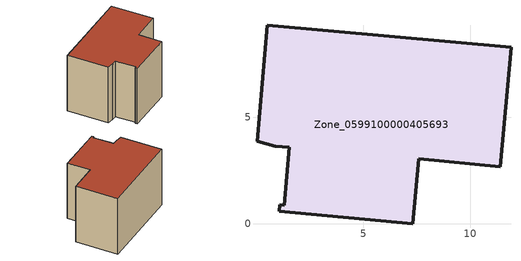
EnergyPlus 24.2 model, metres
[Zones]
Zone_0599100000405693
 floor ground (C_G): 11.91,8.27 11.42,2.68 7.59,3.04 7.31,0 1.06,0.58 1.08,0.89 1.3,0.88 1.52,3.58 0.86,3.63 0.01,3.87 0.5,9.3 z0
 wall outside (C_F): 7.31,0 7.59,3.04 11.42,2.68 11.91,8.27 0.5,9.3 0.01,3.87 0.86,3.63 1.52,3.58 1.3,0.88 1.08,0.89 1.06,0.58 7.31,0 z0:8.03
 roof outside (C_R): 11.91,8.27 0.5,9.3 0.01,3.87 0.86,3.63 1.52,3.58 1.3,0.88 1.08,0.89 1.06,0.58 7.31,0 7.59,3.04 11.42,2.68 z8.03
[BUILDING]
Pand.0599100000405693: North Axis=0; Terrain=City; Loads Convergence Tolerance Value=0.04; Temperature Convergence Tolerance Value=0.4; Solar Distribution=FullExterior; Maximum Number of Warmup Days=25; Minimum Number of Warmup Days=1
[Site:Location]
Rotterdam.The.Hague.AP_ZH_NLD Design_Conditions: Latitude=51.96; Longitude=4.45; Time Zone=1; Elevation=-4.5
[SITE:GROUNDTEMPERATURE:BUILDINGSURFACE]
18, 18, 18, 18, 18, 18, 18, 18, 18, 18, 18, 18
[MATERIAL] Thermal Absorptance=0.9; Solar Absorptance=0.7; Visible Absorptance=0.7
Name | Roughness | Thickness | Conductivity | Density | Specific Heat
G.TC.1992-2005 | MediumSmooth | 0.15 | 0.06 | 540 | 1210
F.TC.1992-2005 | Rough | 0.3 | 0.12 | 1920 | 840
R.TC.1992-2005 | MediumRough | 0.2 | 0.08 | 1500 | 1000
[CONSTRUCTION]
C_G: G.TC.1992-2005
C_F: F.TC.1992-2005
C_R: R.TC.1992-2005
[ZONE]
Zone_0599100000405693: Type=1; Multiplier=1; Ceiling Height=Autocalculate; Volume=Autocalculate; Floor Area=autocalculate; Part of Total Floor Area=Yes
[ZONEINFILTRATION:DESIGNFLOWRATE]
Infil_Zone_0599100000405693: Zone or ZoneList or Space or SpaceList=Zone_0599100000405693; Schedule=AlwaysOn; Design Flow Rate Calculation Method=Flow/Area; Flow Rate per Floor Area=0.0015; Constant Term Coefficient=1; Temperature Term Coefficient=0; Velocity Term Coefficient=0; Velocity Squared Term Coefficient=0
[HVACTEMPLATE:ZONE:IDEALLOADSAIRSYSTEM]
Zone_0599100000405693: Maximum Heating Supply Air Temperature=50; Minimum Cooling Supply Air Temperature=13; Maximum Heating Supply Air Humidity Ratio=0.0156; Minimum Cooling Supply Air Humidity Ratio=0.0077; Heating Limit=NoLimit; Cooling Limit=NoLimit; Dehumidification Control Type=ConstantSensibleHeatRatio; Cooling Sensible Heat Ratio=0.7; Dehumidification Setpoint=60; Humidification Control Type=None; Humidification Setpoint=30; Outdoor Air Method=None; Outdoor Air Flow Rate per Person=0.00944; Outdoor Air Flow Rate per Zone Floor Area=0; Outdoor Air Flow Rate per Zone=0; Demand Controlled Ventilation Type=None; Outdoor Air Economizer Type=NoEconomizer; Heat Recovery Type=None; Sensible Heat Recovery Effectiveness=0.7; Latent Heat Recovery Effectiveness=0.65
[ZONECONTROL:THERMOSTAT]
ThermostatControl_Zone_0599100000405693: Zone or ZoneList=Zone_0599100000405693; Control Type Schedule=DualSetpointControlType; Control 1=Thermostat_Zone_0599100000405693; Temperature Difference Between Cutout And Setpoint=0
[THERMOSTATSETPOINT:DUALSETPOINT]
Thermostat_Zone_0599100000405693: Heating Setpoint Temperature Schedule=HeatingSetpoint_Zone_0599100000405693; Cooling Setpoint Temperature Schedule=CoolingSetpoint_Zone_0599100000405693
[SCHEDULE:COMPACT]
HeatingSetpoint_Zone_0599100000405693: Through: 12/31, For: AllDays, Until: 24:00, 21
CoolingSetpoint_Zone_0599100000405693: Through: 12/31, For: AllDays, Until: 24:00, 24
DualSetpointControlType: Through: 12/31, For: AllDays, Until: 24:00, 4
AlwaysOn: Through: 12/31, For: AllDays, Until: 24:00, 1
